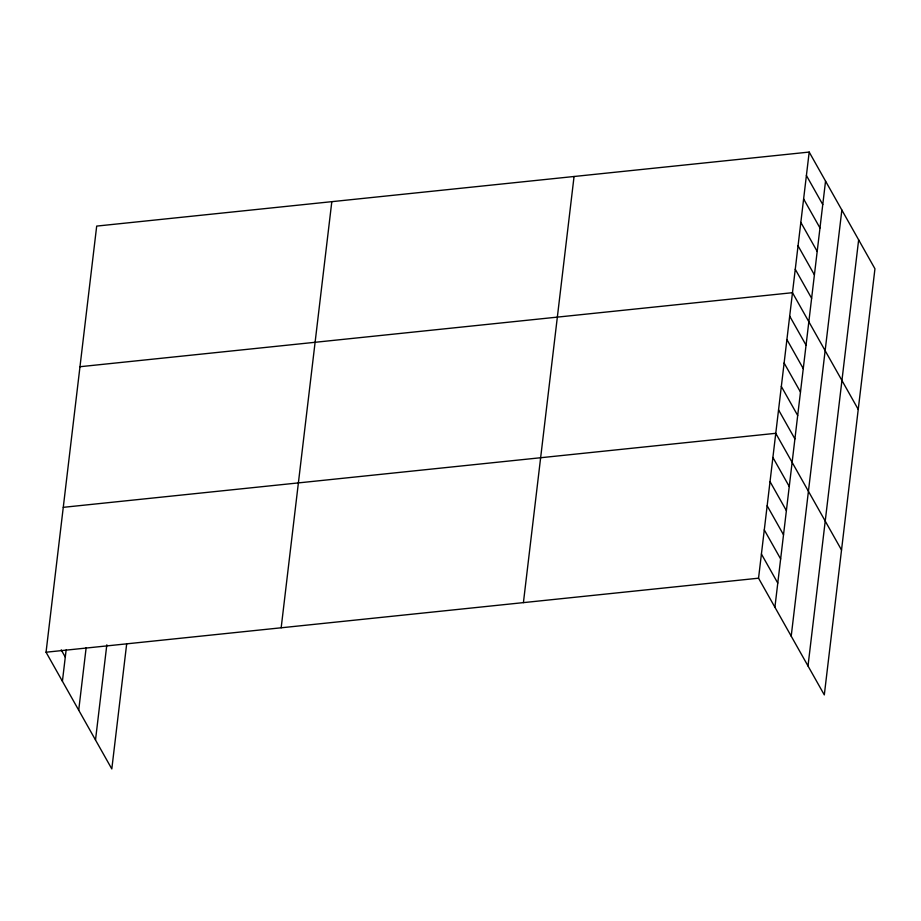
<?xml version="1.0" encoding="UTF-8"?>
<svg xmlns="http://www.w3.org/2000/svg" width="921" height="921" viewBox="0 0 921 921"><rect width="100%" height="100%" fill="white"/><g stroke="black" fill="none" stroke-linecap="round" stroke-linejoin="round"><path stroke-width="1.38" d="M126.672 643.929L111.809 768.931L46.05 652.218L96.693 226.094L809.191 152.069L874.95 268.782L824.307 694.906L758.547 578.192L809.191 152.069M62.409 681.252L66.128 650.007M78.711 710.183L86.148 647.693M95.508 739.989L106.824 644.827M281.17 627.788L331.813 201.664M523.416 602.622L574.059 176.498M774.906 607.227L825.55 181.115M791.208 636.158L841.852 210.046M808.005 665.975L858.648 239.851M79.977 366.719L792.474 292.694L858.234 409.408M63.273 507.333L775.758 433.307L841.529 550.021M46.05 652.218L758.547 578.192M806.405 175.508L822.764 204.554M803.619 198.948L819.978 227.982M800.833 222.387L817.192 251.421M798.047 245.815L814.406 274.861M795.26 269.254L811.62 298.3M789.688 316.133L806.048 345.168M786.902 339.561L803.262 368.607M784.116 363.001L800.476 392.047M781.33 386.44L797.69 415.475M778.544 409.88L794.915 438.914M772.892 457.461L789.251 486.495M770.025 481.602L786.384 510.648M767.147 505.756L783.518 534.79M764.28 529.897L780.64 558.932M761.414 554.039L777.773 583.085M61.189 649.846L65.287 657.11"/></g></svg>
